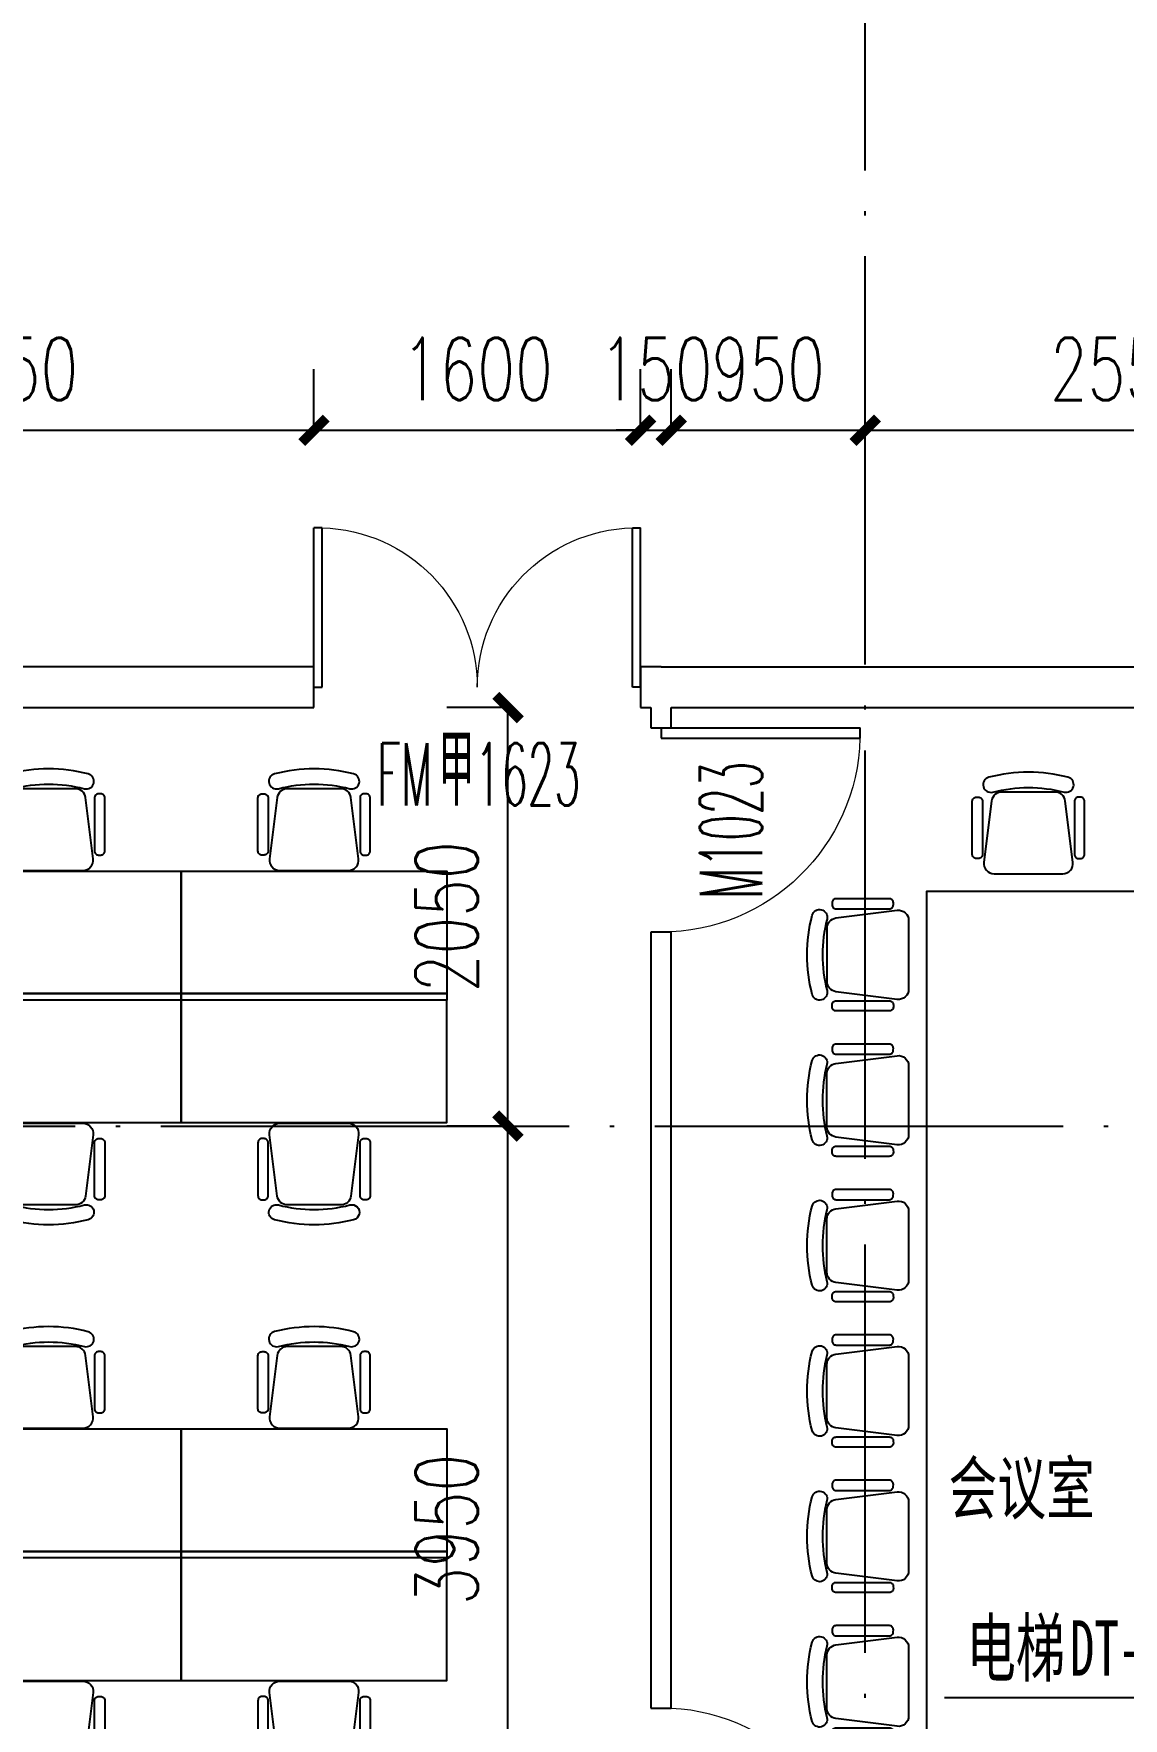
# Model space of a CAD drawing. Header units: millimetres. Extents: x 12325263 to 13848842, y -1463133 to 573208.
# Drawn here: x 12580524 to 12585862, y -613987 to -605737 of the extents above; entities that cross this region are included whole.
import ezdxf

# ---------------------------------------------------------------- set-up
doc = ezdxf.new("R2010")
doc.units = ezdxf.units.MM
doc.header["$LTSCALE"] = 1000
for name, pattern in [('ACAD_ISO02W100', [15, 12, -3]), ('DASHED2', [0.375, 0.25, -0.125]), ('DOTE', [2.42, 2, -0.2, 0.02, -0.2])]:
    doc.linetypes.add(name, pattern=pattern)
for name, color, linetype in [('A-ANNO-DIMS', 83, 'Continuous'), ('A-ANNO-IDEN', 2, 'Continuous'), ('A-ANNO-TEXT', 7, 'Continuous'), ('A-AXIS', 16, 'DOTE'), ('A-WALL', 5, 'Continuous'), ('A-WALL-PATT', 8, 'Continuous'), ('DOOR_FIRE', 1, 'Continuous'), ('DOOR_FIRE_TEXT', 7, 'Continuous'), ('fur202302', 252, 'Continuous'), ('WINDOW', 4, 'Continuous'), ('WINDOW_TEXT', 7, 'Continuous'), ('投影线', 6, 'ACAD_ISO02W100')]:
    doc.layers.add(name, color=color, linetype=linetype)
doc.styles.add('_TCH_DIM_T3', font='SIMPLEX.shx', dxfattribs={"width": 0.705882, "bigfont": 'GBCBIG.shx'})
doc.styles.add('_TCH_WINDOW', font='SIMPLEX', dxfattribs={"width": 0.7, "height": 3.5, "bigfont": 'GBCBIG'})
doc.styles.add('TITXV', font='', dxfattribs={"width": 0.7})
doc.styles.add('宋体', font='', dxfattribs={"width": 0.65})
doc.styles.get('TITXV').set_extended_font_data('SimSun')
doc.styles.get('宋体').set_extended_font_data('SimSun')
doc.dimstyles.new('_TCH_ARCH&&120', dxfattribs={"dimtxt": 306, "dimasz": 120, "dimexe": 300, "dimexo": 360, "dimgap": 147, "dimtad": 1, "dimdec": 0, "dimzin": 0, "dimdsep": 46, "dimtxsty": '_TCH_DIM_T3', "dimblk": 'ARCHTICK', "dimcen": 0.09, "dimclrt": 7, "dimazin": 2, "dimtfac": 1, "dimtdec": 0, "dimtix": 1, "dimtmove": 2, "dimatfit": 3, "dimfxl": 1, "dimfxlon": 1, "dimtolj": 1, "dimtzin": 0, "dimarcsym": 0})

# ---------------------------------------------------------------- blocks, each defined once
blk = doc.blocks.new('fur02办公椅9')
at = {"layer": 'fur202302'}
for points in [[(49162, 22959.3), (48976.9, 22774.2, -0.378242), (48910.8, 22770.1), (48672.2, 22955.7, -0.451123), (48667.5, 23030.5), (48905.6, 23268.6, -0.451123), (48980.5, 23264), (49166.1, 23025.3, -0.378242)], [(49232.1, 23064.7), (49225, 23057.7, -0.414214), (49196.7, 23057.7), (49012.9, 23241.5, -0.414214), (49012.9, 23269.8), (49019.9, 23276.9, -0.414214), (49048.2, 23276.9), (49232.1, 23093, -0.414214)], [(49193.2, 22990.5, -1), (49257.8, 22952.4, -0.127017), (48983.8, 22678.4, -1), (48945.7, 22743, 0.127017)], [(48871.4, 22704.1), (48878.5, 22711.2, 0.414214), (48878.5, 22739.5), (48694.7, 22923.3, 0.414214), (48666.4, 22923.3), (48659.3, 22916.3, 0.414214), (48659.3, 22888), (48843.2, 22704.1, 0.414214)]]:
    blk.add_lwpolyline(points, format="xyb", close=True, dxfattribs=at)
blk = doc.blocks.new('asdfadsfa')
at = {"layer": 'fur202302', "extrusion": (-1.75382e-44, -2.17033e-40, -1)}
for points in [[(-2399.9, 9800.5), (-1099.6, 9800.7), (-1099.6, 10400.7), (-2400, 10400.5)], [(-3700.3, 9800.5), (-2399.9, 9800.6), (-2400, 10400.6), (-3700.3, 10400.5)], [(-2399.9, 7068.9), (-1099.6, 7069), (-1099.7, 7669), (-2400, 7668.9)], [(-3700.3, 7068.8), (-2400, 7068.9), (-2400, 7668.9), (-3700.3, 7668.8)]]:
    blk.add_lwpolyline(points, close=True, dxfattribs=at)
at = {"layer": 'fur202302', "extrusion": (6.99974e-44, 2.17033e-40, -1)}
blk.add_lwpolyline([(-7150.2, 6100.1), (-7150, 10300.3), (-6050, 10300.2), (-6050.2, 6100.1)], close=True, dxfattribs=at)
at = {"layer": 'fur202302'}
for points in [[(1099.6, 9769), (1099.6, 9800.8), (2399.9, 9800.5), (2399.9, 9768.7)], [(2400, 9769.1), (2400, 9800.9), (3700.3, 9800.6), (3700.3, 9768.8)], [(1099.6, 7037.2), (1099.6, 7069), (2399.9, 7068.7), (2399.9, 7036.9)], [(2400, 7037.2), (2400, 7069), (3700.3, 7068.7), (3700.3, 7036.9)]]:
    blk.add_lwpolyline(points, close=True, dxfattribs=at)
at = {"layer": 'fur202302', "extrusion": (-1.75382e-44, 2.17033e-40, -1)}
for points in [[(-2399.9, 9768.8), (-1099.6, 9768.7), (-1099.6, 9168.7), (-2400, 9168.8)], [(-3700.3, 9768.9), (-2399.9, 9768.8), (-2400, 9168.8), (-3700.3, 9168.9)], [(-2399.9, 7037), (-1099.6, 7036.9), (-1099.6, 6436.9), (-2400, 6437)], [(-3700.3, 7037), (-2399.9, 7036.9), (-2400, 6436.9), (-3700.3, 6437)]]:
    blk.add_lwpolyline(points, close=True, dxfattribs=at)
at = {"layer": 'fur202302'}
for p, xscale, zscale, rotation in [((-49119.1, -7717.1), -1, -1, 224.9920653979507), ((-47818.7, -7717.2), -1, -1, 224.9920653979507), ((-44315.5, -7744), -0.9999999999999988, -0.9999999999999988, 225.0035936015082), ((-49119.1, -10448.8), -1, -1, 224.9920653979507), ((-47818.7, -10448.8), -1, -1, 224.9920653979507)]:
    blk.add_blockref('fur02办公椅9', p, dxfattribs=dict(at, xscale=xscale, zscale=zscale, rotation=rotation))
at = {"layer": 'fur202302', "zscale": -1}
for p, rotation in [((24091.9, 60856.7), 224.9992510645567), ((24091.8, 60144.7), 224.9992510645567), ((-49119.1, 27286.5), 315.0079346020493), ((-47818.7, 27286.5), 315.0079346020493), ((24091.8, 59432.6), 224.9992510645567), ((24091.8, 58720.6), 224.9992510645567), ((24091.8, 58008.6), 224.9992510645567), ((24091.8, 57296.6), 224.9992510645567), ((-49119.1, 24554.6), 315.0079346020493), ((-47818.7, 24554.7), 315.0079346020493)]:
    blk.add_blockref('fur02办公椅9', p, dxfattribs=dict(at, rotation=rotation))
at = {"layer": 'fur202302', "style": 'TITXV', "width": 0.7}
blk.add_text('会议室', height=250, dxfattribs=at).set_placement((6158.7, 7254.3))
blk = doc.blocks.new('qlzw')
at = {"layer": 'A-AXIS'}
for p, q in [((12451166.8, 979489.8), (12451166.8, 1082089.8)), ((12411416.8, 1020789.8), (12486866.8, 1020789.8))]:
    blk.add_line(p, q, dxfattribs=at)
blk = doc.blocks.new('_ArchTick')
at = {"color": 0, "linetype": 'ByBlock', "const_width": 0.4}
blk.add_lwpolyline([(-0.5, -0.5), (0.5, 0.5)], dxfattribs=at)
blk = doc.blocks.new('*D2050')
at = {"layer": 'A-ANNO-DIMS', "color": 0, "lineweight": -2, "transparency": 16777216}
for p, q in [((12582848.1, -609036.8), (12582547.1, -609036.8)), ((12582847.1, -611086.8), (12582847.1, -609036.8)), ((12582848.1, -611086.8), (12582547.1, -611086.8))]:
    blk.add_line(p, q, dxfattribs=at)
at = {"layer": 'Defpoints', "color": 0, "transparency": 16777216}
for p in [(12582847.1, -609036.8), (12583546.8, -609036.8), (12583546.8, -611086.8)]:
    blk.add_point(p, dxfattribs=at)
at = {"layer": 'A-ANNO-DIMS', "color": 0, "lineweight": -2, "transparency": 16777216, "xscale": 120, "yscale": 120, "zscale": 120}
for p, rotation in [((12582847.1, -609036.8), 90), ((12582847.1, -611086.8), 270)]:
    blk.add_blockref('_ArchTick', p, dxfattribs=dict(at, rotation=rotation))
at = {"layer": 'A-ANNO-DIMS', "color": 7, "transparency": 16777216, "insert": (12582547.1, -610061.8), "char_height": 306, "attachment_point": 5, "rotation": 90, "style": '_TCH_DIM_T3'}
blk.add_mtext('\\A1;2050', dxfattribs=at)
blk = doc.blocks.new('*D2051')
at = {"layer": 'A-ANNO-DIMS', "color": 0, "lineweight": -2, "transparency": 16777216}
for p, q in [((12582848.1, -611086.8), (12582547.1, -611086.8)), ((12582847.1, -615036.8), (12582847.1, -611086.8)), ((12582848.1, -615036.8), (12582547.1, -615036.8))]:
    blk.add_line(p, q, dxfattribs=at)
at = {"layer": 'Defpoints', "color": 0, "transparency": 16777216}
for p in [(12582847.1, -611086.8), (12583546.8, -611086.8), (12583546.8, -615036.8)]:
    blk.add_point(p, dxfattribs=at)
at = {"layer": 'A-ANNO-DIMS', "color": 0, "lineweight": -2, "transparency": 16777216, "xscale": 120, "yscale": 120, "zscale": 120}
for p, rotation in [((12582847.1, -611086.8), 90), ((12582847.1, -615036.8), 270)]:
    blk.add_blockref('_ArchTick', p, dxfattribs=dict(at, rotation=rotation))
at = {"layer": 'A-ANNO-DIMS', "color": 7, "transparency": 16777216, "insert": (12582547.1, -613061.8), "char_height": 306, "attachment_point": 5, "rotation": 90, "style": '_TCH_DIM_T3'}
blk.add_mtext('\\A1;3950', dxfattribs=at)
blk = doc.blocks.new('*D2320')
at = {"layer": 'A-ANNO-DIMS', "color": 0, "lineweight": -2, "transparency": 16777216}
for p, q in [((12578846.8, -607680.1), (12578846.8, -607379.1)), ((12581896.8, -607680.1), (12581896.8, -607379.1)), ((12578846.8, -607679.1), (12581896.8, -607679.1))]:
    blk.add_line(p, q, dxfattribs=at)
at = {"layer": 'Defpoints', "color": 0, "transparency": 16777216}
for p in [(12581896.8, -607679.1), (12578846.8, -608836.8), (12581896.8, -608836.8)]:
    blk.add_point(p, dxfattribs=at)
at = {"layer": 'A-ANNO-DIMS', "color": 0, "lineweight": -2, "transparency": 16777216, "xscale": 120, "yscale": 120, "zscale": 120, "rotation": 180}
blk.add_blockref('_ArchTick', (12578846.8, -607679.1), dxfattribs=at)
at = {"layer": 'A-ANNO-DIMS', "color": 0, "lineweight": -2, "transparency": 16777216, "xscale": 120, "yscale": 120, "zscale": 120}
blk.add_blockref('_ArchTick', (12581896.8, -607679.1), dxfattribs=at)
at = {"layer": 'A-ANNO-DIMS', "color": 7, "transparency": 16777216, "insert": (12580371.8, -607379.1), "char_height": 306, "attachment_point": 5, "style": '_TCH_DIM_T3'}
blk.add_mtext('\\A1;3050', dxfattribs=at)
blk = doc.blocks.new('*D2321')
at = {"layer": 'A-ANNO-DIMS', "color": 0, "lineweight": -2, "transparency": 16777216}
for p, q in [((12581896.8, -607680.1), (12581896.8, -607379.1)), ((12583496.8, -607680.1), (12583496.8, -607379.1)), ((12581896.8, -607679.1), (12583496.8, -607679.1))]:
    blk.add_line(p, q, dxfattribs=at)
at = {"layer": 'Defpoints', "color": 0, "transparency": 16777216}
for p in [(12583496.8, -607679.1), (12581896.8, -608836.8), (12583496.8, -608836.8)]:
    blk.add_point(p, dxfattribs=at)
at = {"layer": 'A-ANNO-DIMS', "color": 0, "lineweight": -2, "transparency": 16777216, "xscale": 120, "yscale": 120, "zscale": 120, "rotation": 180}
blk.add_blockref('_ArchTick', (12581896.8, -607679.1), dxfattribs=at)
at = {"layer": 'A-ANNO-DIMS', "color": 0, "lineweight": -2, "transparency": 16777216, "xscale": 120, "yscale": 120, "zscale": 120}
blk.add_blockref('_ArchTick', (12583496.8, -607679.1), dxfattribs=at)
at = {"layer": 'A-ANNO-DIMS', "color": 7, "transparency": 16777216, "insert": (12582696.8, -607379.1), "char_height": 306, "attachment_point": 5, "style": '_TCH_DIM_T3'}
blk.add_mtext('\\A1;1600', dxfattribs=at)
blk = doc.blocks.new('*D2322')
at = {"layer": 'A-ANNO-DIMS', "color": 0, "lineweight": -2, "transparency": 16777216}
for p, q in [((12583496.8, -607680.1), (12583496.8, -607379.1)), ((12583646.8, -607680.1), (12583646.8, -607379.1)), ((12583496.8, -607679.1), (12583376.8, -607679.1)), ((12583496.8, -607679.1), (12583646.8, -607679.1)), ((12583646.8, -607679.1), (12583766.8, -607679.1))]:
    blk.add_line(p, q, dxfattribs=at)
at = {"layer": 'Defpoints', "color": 0, "transparency": 16777216}
for p in [(12583646.8, -607679.1), (12583496.8, -608836.8), (12583646.8, -608836.8)]:
    blk.add_point(p, dxfattribs=at)
at = {"layer": 'A-ANNO-DIMS', "color": 0, "lineweight": -2, "transparency": 16777216, "xscale": 120, "yscale": 120, "zscale": 120}
blk.add_blockref('_ArchTick', (12583496.8, -607679.1), dxfattribs=at)
at = {"layer": 'A-ANNO-DIMS', "color": 0, "lineweight": -2, "transparency": 16777216, "xscale": 120, "yscale": 120, "zscale": 120, "rotation": 180}
blk.add_blockref('_ArchTick', (12583646.8, -607679.1), dxfattribs=at)
at = {"layer": 'A-ANNO-DIMS', "color": 7, "transparency": 16777216, "insert": (12583571.8, -607379.1), "char_height": 306, "attachment_point": 5, "style": '_TCH_DIM_T3'}
blk.add_mtext('\\A1;150', dxfattribs=at)
blk = doc.blocks.new('*D2323')
at = {"layer": 'A-ANNO-DIMS', "color": 0, "lineweight": -2, "transparency": 16777216}
for p, q in [((12583646.8, -607680.1), (12583646.8, -607379.1)), ((12584596.8, -607680.1), (12584596.8, -607379.1)), ((12583646.8, -607679.1), (12584596.8, -607679.1))]:
    blk.add_line(p, q, dxfattribs=at)
at = {"layer": 'Defpoints', "color": 0, "transparency": 16777216}
for p in [(12584596.8, -607679.1), (12583646.8, -608836.8), (12584596.8, -608836.8)]:
    blk.add_point(p, dxfattribs=at)
at = {"layer": 'A-ANNO-DIMS', "color": 0, "lineweight": -2, "transparency": 16777216, "xscale": 120, "yscale": 120, "zscale": 120, "rotation": 180}
blk.add_blockref('_ArchTick', (12583646.8, -607679.1), dxfattribs=at)
at = {"layer": 'A-ANNO-DIMS', "color": 0, "lineweight": -2, "transparency": 16777216, "xscale": 120, "yscale": 120, "zscale": 120}
blk.add_blockref('_ArchTick', (12584596.8, -607679.1), dxfattribs=at)
at = {"layer": 'A-ANNO-DIMS', "color": 7, "transparency": 16777216, "insert": (12584121.8, -607379.1), "char_height": 306, "attachment_point": 5, "style": '_TCH_DIM_T3'}
blk.add_mtext('\\A1;950', dxfattribs=at)
blk = doc.blocks.new('*D2324')
at = {"layer": 'A-ANNO-DIMS', "color": 0, "lineweight": -2, "transparency": 16777216}
for p, q in [((12584596.8, -607680.1), (12584596.8, -607379.1)), ((12587146.8, -607680.1), (12587146.8, -607379.1)), ((12584596.8, -607679.1), (12587146.8, -607679.1))]:
    blk.add_line(p, q, dxfattribs=at)
at = {"layer": 'Defpoints', "color": 0, "transparency": 16777216}
for p in [(12587146.8, -607679.1), (12584596.8, -608836.8), (12587146.8, -608836.8)]:
    blk.add_point(p, dxfattribs=at)
at = {"layer": 'A-ANNO-DIMS', "color": 0, "lineweight": -2, "transparency": 16777216, "xscale": 120, "yscale": 120, "zscale": 120, "rotation": 180}
blk.add_blockref('_ArchTick', (12584596.8, -607679.1), dxfattribs=at)
at = {"layer": 'A-ANNO-DIMS', "color": 0, "lineweight": -2, "transparency": 16777216, "xscale": 120, "yscale": 120, "zscale": 120}
blk.add_blockref('_ArchTick', (12587146.8, -607679.1), dxfattribs=at)
at = {"layer": 'A-ANNO-DIMS', "color": 7, "transparency": 16777216, "insert": (12585871.8, -607379.1), "char_height": 306, "attachment_point": 5, "style": '_TCH_DIM_T3'}
blk.add_mtext('\\A1;2550', dxfattribs=at)
blk = doc.blocks.new('$DorLib2D$00000002')
for p, q in [((-0.5, 0), (-0.5, 0.4875)), ((-0.475, 0.4875), (-0.5, 0.4875)), ((-0.475, 0), (-0.475, 0.4875)), ((0.475, 0), (0.475, 0.4875)), ((0.475, 0.4875), (0.5, 0.4875)), ((0.5, 0), (0.5, 0.4875)), ((-0.5, 0), (-0.475, 0)), ((0.5, 0), (0.475, 0))]:
    blk.add_line(p, q)
at = {"lineweight": 13}
for centre, start, end in [((-0.4875, 0), 0, 88.5307), ((0.4875, 0), 91.4693, 180)]:
    blk.add_arc(centre, 0.4875, start, end, dxfattribs=at)
blk = doc.blocks.new('$DorLib2D$00000001')
for p, q in [((0.45, 0.975), (0.5, 0.975)), ((0.45, 0), (0.45, 0.975)), ((0.5, 0), (0.5, 0.975)), ((0.5, 0), (0.45, 0))]:
    blk.add_line(p, q)
at = {"lineweight": 13}
blk.add_arc((0.475, 0), 0.975, 91.46928, 180, dxfattribs=at)

msp = doc.modelspace()

# ---------------------------------------------------------------- hatches: boundary and pattern name
at = {"layer": 'A-WALL-PATT'}
h = msp.add_hatch(dxfattribs=at)
h.set_pattern_fill('ANSI37', color=252, scale=150)
h.set_pattern_definition([(45, (-400000, 0), (-168.3798023, 168.3798023), []), (135, (-400000, 0), (-168.3798023, -168.3798023), [])])
edge = h.paths.add_edge_path()
edge.add_line((12617170, -539458), (12627664.7, -539458))
edge.add_line((12627664.7, -539458), (12617498.2, -546587.6))
edge.add_line((12617498.2, -546587.6), (12598406.6, -559976.1))
edge.add_line((12598406.6, -559976.1), (12585091.3, -540989.1))
edge.add_line((12585091.3, -540989.1), (12584144.7, -541197.3))
edge.add_line((12584144.7, -541197.3), (12583864.1, -542803.9))
edge.add_arc((12578880.4, -541928.7), 5060, 269.14738, 350.03971, ccw=False)
edge.add_arc((12578698.9, -554127.5), 7140.2, 89.14809, 125.03345)
edge.add_line((12574600, -548281), (12560037.5, -558490.6))
edge.add_line((12560037.5, -558490.6), (12559927.1, -558471.2))
edge.add_line((12559927.1, -558471.2), (12559927.1, -564050))
edge.add_line((12559927.1, -564050), (12558858.8, -564810))
edge.add_line((12558858.8, -564810), (12559927.1, -566333.2))
edge.add_line((12559927.1, -566333.2), (12559927.6, -588159))
edge.add_line((12559927.6, -588159), (12558263.3, -589586.8))
edge.add_line((12558263.3, -589586.8), (12557796.8, -589586.8))
edge.add_line((12557796.8, -589586.8), (12557796.8, -598151.2))
edge.add_line((12557796.8, -598151.2), (12560482.1, -600836.4))
edge.add_arc((12552451.5, -592361.2), 11675.6, 270.02561, 313.45682, ccw=False)
edge.add_line((12552456.7, -604036.8), (12551424.9, -604036.8))
edge.add_arc((12551424.9, -607536.8), 3500, 90, 186.80534)
edge.add_line((12547949.6, -607951.5), (12549871.4, -624055.3))
edge.add_line((12549871.4, -624055.3), (12550966.8, -633201.5))
edge.add_line((12550966.8, -633201.5), (12550966.8, -643886.8))
edge.add_line((12550966.8, -643886.8), (12550966.8, -653386.8))
edge.add_line((12550966.8, -653386.8), (12614072.2, -653386.8))
edge.add_line((12614072.2, -653386.8), (12616970.5, -653386.8))
edge.add_arc((12639113.3, -663769.1), 24455.9, 154.87893, 159.83059)
edge.add_arc((12619069.5, -656056.1), 3000, 166.12633, 249.14639)
edge.add_arc((12632240.8, -621479.9), 40000, 249.14639, 262.18067)
edge.add_line((12626798.8, -661108), (12526241.6, -661108))
edge.add_line((12526241.6, -661108), (12526241.6, -616108))
edge.add_line((12526241.6, -616108), (12504241.6, -616108))
edge.add_line((12504241.6, -616108), (12504241.6, -539458))
edge.add_line((12504241.6, -539458), (12586460, -539458))
edge.add_line((12586460, -539458), (12617170, -539458))

# ---------------------------------------------------------------- linework, layer by layer
at = {"layer": 'A-ANNO-IDEN'}
msp.add_line((12587346.8, -613886.3), (12584985.8, -613886.3), dxfattribs=at)
at = {"layer": 'A-WALL'}
for p, q in [((12581896.8, -608836.8), (12578796.8, -608836.8)), ((12581896.8, -609036.8), (12581896.8, -608836.8)), ((12583596.8, -608836.8), (12583496.8, -608836.8)), ((12583496.8, -608836.8), (12583496.8, -609036.8)), ((12583596.8, -608836.8), (12587146.8, -608836.8)), ((12578846.8, -609036.8), (12581896.8, -609036.8)), ((12583496.8, -609036.8), (12583546.8, -609036.8)), ((12583546.8, -609036.8), (12583546.8, -609136.8)), ((12583646.8, -609136.8), (12583646.8, -609036.8)), ((12583646.8, -609036.8), (12587146.8, -609036.8)), ((12583546.8, -609136.8), (12583646.8, -609136.8)), ((12583546.8, -610136.8), (12583546.8, -613936.8)), ((12583646.8, -610136.8), (12583546.8, -610136.8)), ((12583646.8, -613936.8), (12583646.8, -610136.8)), ((12583546.8, -613936.8), (12583646.8, -613936.8))]:
    msp.add_line(p, q, dxfattribs=at)

# ---------------------------------------------------------------- block references
msp.add_blockref('asdfadsfa', (12578846.8, -620238.2))
at = {"layer": 'DOOR_FIRE', "xscale": -1600, "yscale": 1600, "zscale": 200}
msp.add_blockref('$DorLib2D$00000002', (12582696.8, -608936.8), dxfattribs=at)
at = {"layer": 'WINDOW'}
ref = msp.add_blockref('$DorLib2D$00000001', (12583596.8, -609636.8), dxfattribs=dict(at, xscale=-1000, yscale=1000, zscale=100, rotation=269.9999999996009))
ref.add_attrib('A', 'M1023', (12584092.5, -609975.2), dxfattribs={"layer": 'WINDOW_TEXT', "height": 306, "rotation": 90, "style": '_TCH_WINDOW', "width": 0.494118})
ref = msp.add_blockref('$DorLib2D$00000001', (12583596.8, -614436.8), dxfattribs=dict(at, xscale=1000, yscale=1000, zscale=100, rotation=269.9999999996009))
ref.add_attrib('A', 'M1023', (12583349.8, -614775.2), dxfattribs={"layer": 'WINDOW_TEXT', "height": 306, "rotation": 90, "style": '_TCH_WINDOW', "width": 0.494118})
at = {"layer": '投影线', "linetype": 'DASHED2', "ltscale": 2}
msp.add_blockref('qlzw', (133430, -1631876.5), dxfattribs=at)

# ---------------------------------------------------------------- texts
at = {"layer": 'A-ANNO-TEXT', "style": '宋体', "width": 0.65}
for s, p in [('电梯', (12585093.8, -613778.3)), ('DT-AS-1', (12585599.4, -613778.3))]:
    msp.add_text(s, height=271.9, dxfattribs=at).set_placement(p)
at = {"layer": 'DOOR_FIRE_TEXT', "style": '_TCH_WINDOW'}
for s, height, width, p in [('甲', 347.2, 0.7, (12582507.5, -609516.8)), ('FM', 306, 0.494118, (12582205.1, -609516.8)), ('1623', 306, 0.494118, (12582684.4, -609516.8))]:
    msp.add_text(s, height=height, dxfattribs=dict(at, width=width)).set_placement(p)

# ---------------------------------------------------------------- dimensions: what is measured, and where the dimension line sits
at = {"layer": 'A-ANNO-DIMS'}
for p1, p2, distance, picture, middle in [((12578846.8, -608836.8), (12581896.8, -608836.8), 1157.7, '*D2320', (12580371.8, -607379.1)), ((12581896.8, -608836.8), (12583496.8, -608836.8), 1157.7, '*D2321', (12582696.8, -607379.1)), ((12583496.8, -608836.8), (12583646.8, -608836.8), 1157.7, '*D2322', (12583571.8, -607379.1)), ((12583646.8, -608836.8), (12584596.8, -608836.8), 1157.7, '*D2323', (12584121.8, -607379.1)), ((12584596.8, -608836.8), (12587146.8, -608836.8), 1157.7, '*D2324', (12585871.8, -607379.1)), ((12583546.8, -611086.8), (12583546.8, -609036.8), 699.7, '*D2050', (12582547.1, -610061.8)), ((12583546.8, -615036.8), (12583546.8, -611086.8), 699.7, '*D2051', (12582547.1, -613061.8))]:
    dim = msp.add_aligned_dim(p1=p1, p2=p2, distance=distance, dimstyle='_TCH_ARCH&&120', dxfattribs=at)
    dim.commit()
    dim.dimension.update_dxf_attribs({"geometry": picture, "text_midpoint": middle})

doc.saveas('drawing.dxf')
